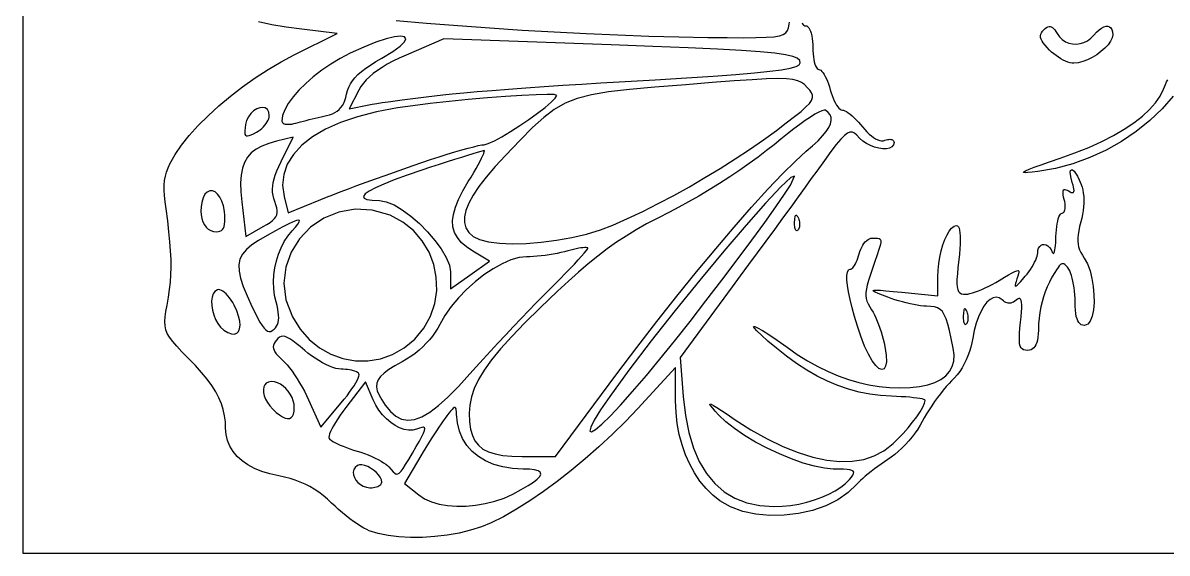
# Model space of a CAD drawing. Header units: metres. Extents: x 0 to 1200, y 0 to 600.
# Drawn here: x 0 to 183.2, y 0 to 84.9 of the extents above; entities that cross this region are included whole.
import ezdxf

# ---------------------------------------------------------------- set-up
doc = ezdxf.new("R2010")
doc.units = ezdxf.units.M

msp = doc.modelspace()

# ---------------------------------------------------------------- linework, layer by layer
at = {"layer": 'CUT'}
for points in [[(124.73, 84.97), (124.79, 84.79), (124.89, 84.65), (125.01, 84.56), (125.16, 84.49), (125.34, 84.47), (125.5, 84.44), (125.66, 84.33), (125.81, 84.15), (125.94, 83.91), (126.07, 83.61), (126.18, 83.27), (126.27, 82.88), (126.35, 82.45), (126.41, 81.98), (126.44, 81.49), (126.45, 80.97), (126.46, 80.46), (126.49, 79.97), (126.54, 79.5), (126.61, 79.07), (126.69, 78.68), (126.79, 78.34), (126.9, 78.04), (127.02, 77.8), (127.14, 77.62), (127.28, 77.51), (127.42, 77.47), (127.58, 77.44), (127.74, 77.34), (127.91, 77.17), (128.09, 76.95), (128.27, 76.67), (128.45, 76.35), (128.62, 75.99), (128.79, 75.59), (128.95, 75.16), (129.1, 74.7), (129.24, 74.22), (129.37, 73.75), (129.53, 73.29), (129.69, 72.86), (129.87, 72.46), (130.06, 72.1), (130.25, 71.77), (130.44, 71.5), (130.64, 71.28), (130.82, 71.11), (131.01, 71.01), (131.18, 70.97), (131.36, 70.94), (131.58, 70.86), (131.84, 70.72), (132.12, 70.54), (132.42, 70.31), (132.74, 70.04), (133.07, 69.74), (133.4, 69.41), (133.74, 69.05), (134.07, 68.67), (134.4, 68.27), (134.75, 67.85), (135.1, 67.47), (135.46, 67.13), (135.82, 66.84), (136.17, 66.58), (136.51, 66.38), (136.85, 66.22), (137.16, 66.11), (137.46, 66.06), (137.74, 66.07), (137.99, 66.13), (138.21, 66.2), (138.41, 66.25), (138.6, 66.28), (138.78, 66.29), (138.95, 66.27), (139.09, 66.24), (139.22, 66.19), (139.32, 66.12), (139.39, 66.03), (139.44, 65.92), (139.45, 65.79), (139.36, 65.39), (139.11, 65.09), (138.72, 64.89), (138.23, 64.79), (137.65, 64.78), (137.01, 64.86), (136.35, 65.03), (135.68, 65.28), (135.04, 65.61), (134.45, 66.01), (133.93, 66.49), (133.52, 66.94), (133.14, 67.26), (132.78, 67.43), (132.4, 67.45), (131.98, 67.28), (131.5, 66.9), (130.91, 66.3), (130.21, 65.44), (129.35, 64.32), (128.31, 62.9), (127.07, 61.18), (126.21, 59.99), (125.22, 58.62), (124.11, 57.09), (122.91, 55.43), (121.62, 53.67), (120.29, 51.84), (118.92, 49.97), (117.54, 48.09), (116.17, 46.22), (114.83, 44.4), (113.54, 42.66), (105.19, 31.34), (105.69, 25.08), (106.05, 22.05), (106.6, 19.3), (107.34, 16.84), (108.28, 14.66), (109.42, 12.76), (110.75, 11.15), (112.27, 9.84), (113.97, 8.81), (115.87, 8.07), (117.96, 7.63), (120.23, 7.48), (121.56, 7.52), (122.88, 7.65), (124.2, 7.87), (125.48, 8.16), (126.72, 8.52), (127.9, 8.94), (129, 9.42), (130.01, 9.96), (130.91, 10.54), (131.69, 11.16), (132.33, 11.82), (132.62, 12.19), (132.84, 12.51), (132.97, 12.77), (133, 12.98), (132.92, 13.14), (132.72, 13.26), (132.4, 13.35), (131.96, 13.41), (131.37, 13.45), (130.63, 13.47), (129.73, 13.47), (128.33, 13.59), (126.7, 13.91), (124.92, 14.42), (123.03, 15.09), (121.1, 15.89), (119.16, 16.81), (117.28, 17.8), (115.51, 18.86), (113.9, 19.95), (112.51, 21.04), (111.39, 22.12), (110.84, 22.73), (110.42, 23.22), (110.13, 23.57), (109.99, 23.8), (110.01, 23.89), (110.19, 23.84), (110.55, 23.65), (111.08, 23.33), (111.81, 22.86), (112.73, 22.24), (113.86, 21.48), (116.54, 19.77), (119.14, 18.3), (121.67, 17.08), (124.11, 16.1), (126.45, 15.37), (128.68, 14.9), (130.79, 14.68), (132.77, 14.71), (134.61, 15), (136.29, 15.56), (137.81, 16.37), (138.53, 16.9), (139.3, 17.57), (140.11, 18.34), (140.91, 19.18), (141.69, 20.07), (142.42, 20.96), (143.08, 21.84), (143.64, 22.65), (144.07, 23.39), (144.34, 24.01), (144.44, 24.47), (144.38, 24.55), (144.21, 24.62), (143.94, 24.7), (143.57, 24.77), (143.11, 24.84), (142.58, 24.9), (141.98, 24.96), (141.32, 25.02), (140.61, 25.06), (139.85, 25.1), (139.06, 25.13), (137.31, 25.24), (135.58, 25.46), (133.87, 25.81), (132.16, 26.27), (130.48, 26.85), (128.8, 27.55), (127.14, 28.36), (125.49, 29.3), (123.85, 30.36), (122.22, 31.53), (120.61, 32.82), (119.26, 33.97), (118.23, 34.9), (117.51, 35.59), (117.09, 36.06), (116.97, 36.31), (117.15, 36.32), (117.61, 36.11), (118.37, 35.67), (119.41, 35), (120.72, 34.1), (122.32, 32.98), (123.97, 31.84), (125.61, 30.82), (127.26, 29.9), (128.9, 29.1), (130.53, 28.4), (132.17, 27.81), (133.8, 27.33), (135.44, 26.95), (137.08, 26.69), (138.71, 26.53), (140.36, 26.47), (142.03, 26.53), (143.52, 26.69), (144.84, 26.96), (145.99, 27.34), (146.96, 27.81), (147.74, 28.4), (148.35, 29.08), (148.77, 29.87), (149.01, 30.75), (149.07, 31.74), (148.94, 32.82), (148.62, 34.36), (148.33, 35.64), (148.06, 36.69), (147.79, 37.53), (147.5, 38.19), (147.19, 38.68), (146.83, 39.04), (146.4, 39.28), (145.91, 39.43), (145.32, 39.51), (144.64, 39.55), (144.2, 39.58), (143.71, 39.63), (143.18, 39.71), (142.61, 39.81), (142.02, 39.94), (141.41, 40.08), (140.79, 40.24), (140.18, 40.41), (139.57, 40.6), (139, 40.79), (138.45, 40.99), (137.6, 41.33), (136.93, 41.6), (136.45, 41.81), (136.17, 41.97), (136.11, 42.07), (136.26, 42.13), (136.65, 42.14), (137.28, 42.1), (138.16, 42.03), (139.29, 41.92), (140.7, 41.78), (146.45, 41.2), (146.45, 44.27), (146.49, 45.32), (146.6, 46.37), (146.77, 47.41), (147, 48.42), (147.27, 49.36), (147.59, 50.22), (147.93, 50.97), (148.29, 51.59), (148.67, 52.07), (149.06, 52.37), (149.44, 52.47), (149.6, 52.43), (149.75, 52.28), (149.86, 52.04), (149.95, 51.71), (150.01, 51.29), (150.05, 50.78), (150.06, 50.19), (150.04, 49.51), (150, 48.74), (149.92, 47.9), (149.82, 46.97), (149.69, 45.76), (149.59, 44.73), (149.53, 43.88), (149.52, 43.18), (149.55, 42.64), (149.64, 42.21), (149.78, 41.91), (149.98, 41.69), (150.23, 41.56), (150.56, 41.49), (150.95, 41.47), (151.25, 41.5), (151.61, 41.57), (152.02, 41.68), (152.48, 41.83), (152.98, 42.01), (153.51, 42.23), (154.05, 42.48), (154.61, 42.75), (155.17, 43.04), (155.72, 43.35), (156.27, 43.67), (157.11, 44.18), (157.8, 44.6), (158.35, 44.91), (158.78, 45.13), (159.09, 45.24), (159.3, 45.26), (159.41, 45.18), (159.44, 45.01), (159.39, 44.74), (159.29, 44.37), (159.13, 43.92), (159, 43.52), (158.91, 43.21), (158.86, 42.98), (158.86, 42.84), (158.91, 42.79), (159.02, 42.82), (159.18, 42.94), (159.4, 43.16), (159.69, 43.46), (160.03, 43.85), (160.45, 44.34), (160.75, 44.7), (161.03, 45.07), (161.29, 45.46), (161.54, 45.84), (161.76, 46.22), (161.96, 46.59), (162.13, 46.95), (162.27, 47.28), (162.37, 47.58), (162.43, 47.85), (162.45, 48.09), (162.49, 48.52), (162.6, 48.87), (162.77, 49.13), (162.98, 49.32), (163.23, 49.42), (163.5, 49.43), (163.79, 49.37), (164.07, 49.21), (164.34, 48.97), (164.58, 48.64), (164.79, 48.22), (164.87, 48.08), (164.94, 48.02), (165.01, 48.05), (165.08, 48.15), (165.14, 48.33), (165.2, 48.58), (165.25, 48.89), (165.29, 49.26), (165.33, 49.7), (165.36, 50.19), (165.37, 50.72), (165.4, 51.28), (165.44, 51.8), (165.49, 52.3), (165.56, 52.76), (165.65, 53.18), (165.75, 53.55), (165.85, 53.87), (165.97, 54.12), (166.09, 54.31), (166.22, 54.43), (166.36, 54.47), (166.49, 54.5), (166.6, 54.57), (166.69, 54.68), (166.76, 54.82), (166.81, 55.01), (166.85, 55.22), (166.86, 55.46), (166.85, 55.72), (166.83, 56.01), (166.77, 56.31), (166.7, 56.63), (166.6, 57.03), (166.54, 57.37), (166.5, 57.65), (166.5, 57.88), (166.53, 58.05), (166.59, 58.17), (166.68, 58.24), (166.81, 58.26), (166.97, 58.22), (167.17, 58.14), (167.4, 58.01), (167.64, 57.87), (167.83, 57.79), (167.99, 57.75), (168.12, 57.76), (168.2, 57.82), (168.25, 57.94), (168.27, 58.11), (168.25, 58.33), (168.2, 58.61), (168.11, 58.95), (167.99, 59.35), (167.79, 60.07), (167.68, 60.64), (167.67, 61.05), (167.72, 61.31), (167.85, 61.42), (168.03, 61.38), (168.26, 61.2), (168.52, 60.88), (168.81, 60.41), (169.11, 59.8), (169.42, 59.06), (169.56, 58.63), (169.67, 58.17), (169.75, 57.68), (169.81, 57.15), (169.83, 56.61), (169.82, 56.04), (169.78, 55.46), (169.72, 54.87), (169.62, 54.27), (169.5, 53.66), (169.35, 53.05), (169.16, 52.32), (169.01, 51.65), (168.91, 51.05), (168.86, 50.49), (168.86, 49.98), (168.9, 49.5), (169, 49.04), (169.15, 48.6), (169.35, 48.15), (169.6, 47.71), (169.9, 47.24), (170.42, 46.33), (170.83, 45.22), (171.14, 44), (171.35, 42.7), (171.46, 41.39), (171.47, 40.13), (171.37, 38.96), (171.17, 37.96), (170.87, 37.17), (170.46, 36.66), (169.95, 36.47), (169.68, 36.5), (169.43, 36.59), (169.22, 36.73), (169.03, 36.93), (168.87, 37.2), (168.74, 37.53), (168.63, 37.92), (168.55, 38.39), (168.49, 38.93), (168.45, 39.54), (168.44, 40.22), (168.42, 40.79), (168.39, 41.37), (168.34, 41.94), (168.27, 42.51), (168.18, 43.05), (168.08, 43.57), (167.97, 44.05), (167.84, 44.49), (167.71, 44.88), (167.57, 45.21), (167.42, 45.47), (167.2, 45.79), (167, 46.04), (166.81, 46.22), (166.63, 46.33), (166.46, 46.36), (166.29, 46.32), (166.11, 46.21), (165.91, 46.02), (165.7, 45.75), (165.46, 45.4), (165.18, 44.97), (164.73, 44.2), (164.32, 43.43), (163.96, 42.65), (163.65, 41.87), (163.37, 41.08), (163.14, 40.27), (162.95, 39.43), (162.8, 38.56), (162.68, 37.66), (162.6, 36.72), (162.55, 35.72), (162.52, 35.13), (162.47, 34.6), (162.39, 34.14), (162.29, 33.73), (162.17, 33.39), (162.01, 33.1), (161.83, 32.87), (161.63, 32.7), (161.39, 32.57), (161.12, 32.5), (160.82, 32.47), (160.48, 32.5), (160.2, 32.57), (159.97, 32.7), (159.79, 32.89), (159.65, 33.17), (159.56, 33.53), (159.52, 33.99), (159.51, 34.56), (159.54, 35.24), (159.6, 36.05), (159.7, 37), (159.79, 37.87), (159.86, 38.63), (159.89, 39.26), (159.9, 39.77), (159.87, 40.18), (159.81, 40.48), (159.72, 40.67), (159.6, 40.77), (159.44, 40.77), (159.24, 40.69), (159.01, 40.52), (158.79, 40.36), (158.58, 40.22), (158.36, 40.13), (158.15, 40.06), (157.95, 40.03), (157.74, 40.04), (157.54, 40.07), (157.34, 40.15), (157.15, 40.25), (156.96, 40.39), (156.76, 40.56), (156.3, 40.9), (155.82, 41.01), (155.32, 40.92), (154.82, 40.64), (154.33, 40.18), (153.85, 39.56), (153.4, 38.78), (152.98, 37.87), (152.61, 36.82), (152.3, 35.67), (152.06, 34.41), (151.92, 33.7), (151.75, 32.99), (151.53, 32.29), (151.28, 31.62), (151, 30.95), (150.68, 30.32), (150.34, 29.7), (149.96, 29.12), (149.55, 28.57), (149.12, 28.06), (148.67, 27.59), (148.25, 27.16), (147.8, 26.67), (147.34, 26.13), (146.87, 25.54), (146.4, 24.92), (145.94, 24.28), (145.49, 23.62), (145.06, 22.97), (144.66, 22.32), (144.3, 21.69), (143.97, 21.09), (143.64, 20.49), (143.25, 19.88), (142.81, 19.25), (142.33, 18.62), (141.81, 18), (141.26, 17.4), (140.7, 16.82), (140.13, 16.28), (139.56, 15.79), (139, 15.35), (138.46, 14.98), (137.92, 14.63), (137.38, 14.26), (136.84, 13.88), (136.31, 13.49), (135.8, 13.1), (135.31, 12.71), (134.85, 12.33), (134.43, 11.97), (134.07, 11.63), (133.76, 11.32), (133.51, 11.04), (132.13, 9.69), (130.45, 8.53), (128.52, 7.58), (126.42, 6.85), (124.18, 6.35), (121.89, 6.07), (119.59, 6.03), (117.35, 6.23), (115.23, 6.69), (113.28, 7.41), (111.57, 8.39), (110.42, 9.31), (109.36, 10.37), (108.39, 11.55), (107.52, 12.85), (106.74, 14.26), (106.07, 15.76), (105.52, 17.35), (105.07, 19.02), (104.75, 20.75), (104.55, 22.54), (104.47, 24.37), (104.45, 29.76), (98.42, 23.18), (96.44, 21.09), (94.36, 19.03), (92.22, 17.03), (90.02, 15.09), (87.79, 13.24), (85.55, 11.5), (83.33, 9.87), (81.13, 8.37), (78.99, 7.02), (76.93, 5.84), (74.95, 4.84), (73.39, 4.2), (71.67, 3.66), (69.83, 3.22), (67.91, 2.88), (65.95, 2.64), (63.98, 2.52), (62.05, 2.5), (60.19, 2.6), (58.45, 2.81), (56.85, 3.14), (55.45, 3.59), (55.45, 3.59), (55.05, 3.77), (54.58, 4.02), (54.07, 4.33), (53.52, 4.68), (52.95, 5.09), (52.35, 5.52), (51.74, 5.99), (51.14, 6.48), (50.54, 6.99), (49.97, 7.5), (49.42, 8.02), (48.74, 8.65), (48.05, 9.23), (47.36, 9.76), (46.65, 10.24), (45.93, 10.67), (45.19, 11.05), (44.41, 11.39), (43.61, 11.69), (42.77, 11.95), (41.88, 12.18), (40.95, 12.38), (39.54, 12.69), (38.24, 13.1), (37.07, 13.58), (36.01, 14.15), (35.09, 14.79), (34.3, 15.5), (33.64, 16.28), (33.13, 17.12), (32.76, 18.03), (32.53, 19), (32.45, 20.02), (32.41, 21.04), (32.29, 22.02), (32.08, 22.99), (31.77, 23.94), (31.37, 24.89), (30.86, 25.85), (30.23, 26.84), (29.48, 27.86), (28.61, 28.92), (27.61, 30.04), (26.47, 31.23), (25.47, 32.26), (24.65, 33.14), (23.99, 33.89), (23.48, 34.57), (23.12, 35.19), (22.88, 35.79), (22.75, 36.41), (22.72, 37.08), (22.77, 37.84), (22.9, 38.71), (23.08, 39.73), (23.31, 41), (23.48, 42.21), (23.61, 43.39), (23.69, 44.58), (23.73, 45.79), (23.71, 47.06), (23.65, 48.41), (23.54, 49.86), (23.38, 51.46), (23.18, 53.21), (22.92, 55.16), (22.78, 56.28), (22.68, 57.27), (22.63, 58.16), (22.64, 58.96), (22.69, 59.69), (22.81, 60.38), (22.99, 61.04), (23.23, 61.7), (23.54, 62.38), (23.93, 63.09), (24.39, 63.87), (25.4, 65.36), (26.63, 66.9), (28.06, 68.48), (29.65, 70.06), (31.38, 71.64), (33.23, 73.19), (35.18, 74.7), (37.2, 76.13), (39.26, 77.48), (41.36, 78.72), (43.45, 79.83), (50.3, 83.26), (44.63, 83.92), (42.14, 84.25), (39.84, 84.65), (37.72, 85.11)], [(59.73, 85.34), (64.62, 84.9), (69.64, 84.5), (74.74, 84.12), (79.9, 83.78), (85.06, 83.48), (90.19, 83.22), (95.26, 83), (100.21, 82.83), (105.02, 82.7), (109.63, 82.62), (112.73, 82.59), (115.28, 82.57), (117.34, 82.58), (118.96, 82.63), (120.19, 82.73), (121.1, 82.87), (121.73, 83.08), (122.15, 83.36), (122.41, 83.72), (122.55, 84.17), (122.65, 84.72), (122.65, 84.72), (122.7, 85.08)], [(184.11, 73.22), (182.37, 71.19), (180.39, 69.29), (178.22, 67.54), (175.88, 65.96), (173.39, 64.56), (170.78, 63.36), (168.07, 62.37), (165.28, 61.62), (162.45, 61.12), (161.55, 61.01), (160.87, 60.95), (160.42, 60.94), (160.2, 60.98), (160.24, 61.09), (160.52, 61.26), (161.07, 61.5), (161.89, 61.82), (162.99, 62.21), (164.36, 62.69), (166.03, 63.25), (168.41, 64.1), (170.63, 65), (172.69, 65.93), (174.59, 66.9), (176.31, 67.91), (177.85, 68.93), (179.2, 69.98), (180.36, 71.05), (181.31, 72.13), (182.05, 73.21), (182.58, 74.3), (182.74, 74.7), (182.91, 75.09), (183.09, 75.47), (183.28, 75.83)]]:
    msp.add_lwpolyline(points, dxfattribs=at)
for points in [[(164.35, 80.57), (163.95, 80.99), (163.62, 81.37), (163.35, 81.72), (163.14, 82.03), (163, 82.33), (162.92, 82.61), (162.91, 82.86), (162.95, 83.11), (163.05, 83.35), (163.2, 83.59), (163.42, 83.82), (163.65, 84.04), (163.86, 84.2), (164.07, 84.31), (164.26, 84.36), (164.45, 84.36), (164.63, 84.31), (164.81, 84.21), (164.99, 84.05), (165.18, 83.83), (165.37, 83.56), (165.56, 83.22), (165.94, 82.69), (166.38, 82.26), (166.89, 81.92), (167.45, 81.69), (168.03, 81.56), (168.64, 81.54), (169.25, 81.61), (169.85, 81.8), (170.42, 82.08), (170.96, 82.48), (171.45, 82.97), (171.88, 83.45), (172.29, 83.83), (172.68, 84.11), (173.05, 84.3), (173.39, 84.4), (173.69, 84.41), (173.95, 84.32), (174.16, 84.14), (174.32, 83.86), (174.42, 83.49), (174.45, 83.03), (174.36, 82.53), (174.11, 81.99), (173.71, 81.43), (173.19, 80.88), (172.58, 80.34), (171.9, 79.84), (171.17, 79.4), (170.41, 79.02), (169.66, 78.73), (168.92, 78.54), (168.23, 78.47), (167.95, 78.5), (167.63, 78.56), (167.29, 78.67), (166.92, 78.81), (166.55, 78.99), (166.17, 79.2), (165.78, 79.43), (165.4, 79.69), (165.03, 79.97), (164.68, 80.27), (164.35, 80.57)], [(48.6, 70.1), (49.09, 70.23), (49.54, 70.39), (49.94, 70.58), (50.3, 70.8), (50.62, 71.06), (50.9, 71.36), (51.15, 71.7), (51.36, 72.09), (51.54, 72.52), (51.69, 73.01), (51.82, 73.54), (51.96, 74.1), (52.16, 74.64), (52.42, 75.16), (52.75, 75.66), (53.16, 76.16), (53.64, 76.66), (54.21, 77.15), (54.88, 77.66), (55.64, 78.19), (56.5, 78.73), (57.48, 79.3), (59.2, 80.36), (60.39, 81.23), (61.09, 81.92), (61.31, 82.41), (61.09, 82.71), (60.47, 82.8), (59.47, 82.69), (58.14, 82.37), (56.49, 81.83), (54.57, 81.07), (52.39, 80.08), (50.81, 79.25), (49.28, 78.34), (47.84, 77.35), (46.49, 76.32), (45.27, 75.25), (44.18, 74.17), (43.25, 73.09), (42.49, 72.04), (41.93, 71.03), (41.57, 70.08), (41.45, 69.21), (41.48, 69.07), (41.55, 68.96), (41.66, 68.86), (41.82, 68.79), (42.01, 68.73), (42.23, 68.7), (42.48, 68.69), (42.76, 68.7), (43.05, 68.74), (43.37, 68.8), (43.7, 68.88), (44.06, 68.98), (44.46, 69.09), (44.9, 69.21), (45.35, 69.32), (45.83, 69.44), (46.31, 69.56), (46.8, 69.68), (47.28, 69.8), (47.74, 69.91), (48.18, 70.01), (48.6, 70.1)], [(67.23, 73.42), (68.72, 73.57), (70.57, 73.74), (72.72, 73.93), (75.12, 74.12), (77.74, 74.33), (80.53, 74.53), (83.44, 74.73), (86.44, 74.94), (89.47, 75.13), (92.49, 75.31), (95.45, 75.48), (101.22, 75.81), (106.22, 76.12), (110.52, 76.4), (114.14, 76.67), (117.14, 76.93), (119.56, 77.19), (121.44, 77.44), (122.82, 77.7), (123.76, 77.96), (124.29, 78.24), (124.45, 78.54), (124.35, 78.93), (123.97, 79.27), (123.24, 79.57), (122.06, 79.84), (120.35, 80.08), (118.03, 80.3), (115.01, 80.5), (111.19, 80.71), (106.51, 80.93), (100.86, 81.15), (94.16, 81.4), (67.36, 82.38), (61.35, 79.77), (60.25, 79.28), (59.24, 78.79), (58.32, 78.3), (57.49, 77.81), (56.74, 77.32), (56.07, 76.83), (55.48, 76.32), (54.96, 75.81), (54.51, 75.28), (54.12, 74.74), (53.8, 74.18), (52.25, 71.18), (55.37, 71.81), (55.93, 71.91), (56.65, 72.03), (57.5, 72.16), (58.48, 72.31), (59.57, 72.46), (60.74, 72.62), (61.98, 72.78), (63.26, 72.94), (64.58, 73.11), (65.91, 73.26), (67.23, 73.42)], [(94.45, 52.53), (96.8, 53.58), (99.22, 54.73), (101.7, 55.98), (104.2, 57.31), (106.7, 58.7), (109.19, 60.15), (111.64, 61.63), (114.03, 63.15), (116.34, 64.67), (118.54, 66.2), (120.62, 67.72), (122.21, 68.93), (123.52, 69.94), (124.56, 70.77), (125.35, 71.47), (125.91, 72.04), (126.26, 72.53), (126.42, 72.96), (126.41, 73.35), (126.25, 73.74), (125.95, 74.15), (125.55, 74.6), (125.1, 75.05), (124.63, 75.4), (124.04, 75.68), (123.26, 75.87), (122.22, 75.98), (120.84, 76.01), (119.04, 75.96), (116.75, 75.84), (113.88, 75.64), (110.36, 75.37), (106.12, 75.03), (101.16, 74.62), (97.08, 74.26), (93.75, 73.87), (91.01, 73.42), (88.75, 72.83), (86.81, 72.07), (85.07, 71.08), (83.37, 69.8), (81.6, 68.18), (79.61, 66.17), (77.25, 63.71), (75.59, 61.91), (74.18, 60.25), (73, 58.73), (72.07, 57.33), (71.37, 56.06), (70.91, 54.91), (70.68, 53.87), (70.68, 52.94), (70.91, 52.11), (71.37, 51.38), (72.06, 50.73), (73.07, 50.22), (74.51, 49.85), (76.28, 49.64), (78.33, 49.56), (80.58, 49.62), (82.97, 49.81), (85.42, 50.13), (87.86, 50.56), (90.23, 51.11), (92.45, 51.77), (94.45, 52.53)], [(62.45, 62.09), (63.87, 62.58), (65.27, 63.04), (66.62, 63.48), (67.92, 63.89), (69.14, 64.26), (70.27, 64.59), (71.28, 64.88), (72.16, 65.11), (72.9, 65.28), (73.46, 65.39), (73.84, 65.43), (74.49, 65.6), (75.47, 66.04), (76.69, 66.71), (78.08, 67.54), (79.54, 68.48), (81.01, 69.48), (82.39, 70.47), (83.61, 71.41), (84.58, 72.23), (85.22, 72.89), (85.45, 73.32), (85.05, 73.45), (83.91, 73.48), (82.15, 73.43), (79.89, 73.32), (77.26, 73.14), (74.35, 72.91), (71.3, 72.64), (68.22, 72.34), (65.22, 72.01), (62.43, 71.67), (59.95, 71.32), (56.61, 70.7), (53.57, 69.91), (50.84, 68.97), (48.43, 67.89), (46.36, 66.67), (44.65, 65.33), (43.3, 63.88), (42.33, 62.32), (41.75, 60.67), (41.57, 58.95), (41.82, 57.15), (42.48, 54.51), (47.72, 56.65), (48.59, 57), (49.63, 57.41), (50.81, 57.86), (52.1, 58.35), (53.48, 58.87), (54.94, 59.4), (56.44, 59.95), (57.97, 60.5), (59.49, 61.05), (61, 61.58), (62.45, 62.09)], [(39.45, 70.08), (39.37, 70.66), (39.15, 71.07), (38.81, 71.31), (38.4, 71.39), (37.92, 71.34), (37.43, 71.15), (36.94, 70.84), (36.48, 70.43), (36.09, 69.91), (35.8, 69.31), (35.62, 68.64), (35.56, 68.12), (35.52, 67.7), (35.51, 67.36), (35.55, 67.11), (35.63, 66.94), (35.77, 66.85), (35.95, 66.83), (36.2, 66.89), (36.52, 67.01), (36.91, 67.19), (37.37, 67.43), (37.68, 67.61), (37.97, 67.82), (38.25, 68.04), (38.5, 68.29), (38.74, 68.54), (38.94, 68.8), (39.12, 69.07), (39.26, 69.33), (39.36, 69.59), (39.43, 69.84), (39.45, 70.08)], [(95.1, 28.72), (98.26, 32.93), (101.47, 37.09), (104.67, 41.14), (107.83, 45.05), (110.91, 48.77), (113.87, 52.24), (116.66, 55.43), (119.25, 58.28), (121.6, 60.76), (123.66, 62.8), (125.4, 64.37), (126.42, 65.25), (127.28, 66.07), (128, 66.83), (128.57, 67.53), (128.99, 68.18), (129.27, 68.77), (129.4, 69.3), (129.39, 69.79), (129.23, 70.22), (128.93, 70.61), (128.49, 70.95), (128.27, 70.97), (127.9, 70.86), (127.4, 70.63), (126.79, 70.29), (126.06, 69.84), (125.25, 69.29), (124.35, 68.66), (123.39, 67.95), (122.38, 67.17), (121.32, 66.33), (120.24, 65.43), (119.05, 64.47), (117.72, 63.45), (116.28, 62.4), (114.75, 61.34), (113.15, 60.27), (111.5, 59.21), (109.85, 58.18), (108.19, 57.19), (106.57, 56.26), (105, 55.41), (103.52, 54.64), (101.62, 53.68), (99.85, 52.73), (98.18, 51.78), (96.58, 50.8), (95.04, 49.79), (93.53, 48.72), (92.03, 47.58), (90.51, 46.36), (88.95, 45.02), (87.32, 43.57), (85.6, 41.97), (82.79, 39.29), (80.35, 36.87), (78.25, 34.69), (76.48, 32.72), (75.02, 30.94), (73.84, 29.31), (72.92, 27.8), (72.25, 26.38), (71.79, 25.03), (71.53, 23.71), (71.45, 22.4), (71.5, 21.05), (71.67, 19.87), (71.95, 18.85), (72.37, 17.99), (72.93, 17.27), (73.65, 16.68), (74.53, 16.22), (75.58, 15.88), (76.83, 15.65), (78.27, 15.52), (79.92, 15.47), (85.25, 15.47), (95.1, 28.72)], [(40.32, 56.33), (40.15, 56.82), (40.04, 57.31), (39.97, 57.81), (39.95, 58.31), (39.99, 58.83), (40.07, 59.38), (40.21, 59.95), (40.41, 60.57), (40.66, 61.23), (40.97, 61.94), (41.34, 62.71), (43.29, 66.65), (40.62, 66), (39.35, 65.64), (38.25, 65.21), (37.32, 64.71), (36.55, 64.11), (35.94, 63.41), (35.47, 62.59), (35.13, 61.64), (34.93, 60.55), (34.86, 59.3), (34.9, 57.88), (35.05, 56.28), (35.7, 50.71), (38.47, 52.3), (39.07, 52.65), (39.57, 52.98), (39.97, 53.29), (40.28, 53.59), (40.5, 53.89), (40.65, 54.2), (40.71, 54.54), (40.71, 54.91), (40.64, 55.33), (40.51, 55.8), (40.32, 56.33)], [(72.02, 48.37), (71.01, 49.06), (70.18, 49.78), (69.55, 50.55), (69.1, 51.37), (68.85, 52.26), (68.79, 53.22), (68.91, 54.27), (69.23, 55.42), (69.73, 56.67), (70.42, 58.03), (71.29, 59.52), (71.74, 60.25), (72.16, 60.95), (72.54, 61.6), (72.88, 62.21), (73.18, 62.77), (73.43, 63.26), (73.63, 63.67), (73.78, 64.01), (73.86, 64.26), (73.88, 64.42), (73.84, 64.47), (73.66, 64.44), (73.29, 64.34), (72.74, 64.18), (72.03, 63.97), (71.17, 63.71), (70.19, 63.4), (69.09, 63.05), (67.9, 62.66), (66.62, 62.25), (65.27, 61.81), (63.88, 61.35), (61.5, 60.53), (59.46, 59.79), (57.77, 59.11), (56.43, 58.51), (55.44, 57.98), (54.81, 57.53), (54.54, 57.15), (54.63, 56.86), (55.08, 56.65), (55.9, 56.52), (57.08, 56.47), (58.17, 56.29), (59.41, 55.78), (60.74, 54.98), (62.12, 53.97), (63.48, 52.78), (64.78, 51.47), (65.96, 50.1), (66.97, 48.72), (67.76, 47.38), (68.27, 46.13), (68.45, 45.04), (68.45, 42.34), (71.56, 44.55), (74.68, 46.77), (72.02, 48.37)], [(99.82, 28.47), (101.95, 31.06), (104.3, 33.98), (106.79, 37.13), (109.35, 40.42), (111.9, 43.74), (114.36, 47), (116.68, 50.11), (118.76, 52.96), (120.54, 55.45), (121.94, 57.49), (122.88, 58.97), (123.53, 60.36), (122.95, 60.19), (121.34, 58.68), (118.89, 56.06), (115.78, 52.55), (112.2, 48.36), (108.35, 43.73), (104.41, 38.86), (100.57, 33.99), (97.02, 29.33), (93.95, 25.11), (92.47, 22.94), (91.45, 21.29), (90.89, 20.17), (90.75, 19.56), (91.01, 19.45), (91.65, 19.82), (92.65, 20.65), (93.99, 21.95), (95.65, 23.7), (97.6, 25.87), (99.82, 28.47)], [(32.27, 54.72), (32.12, 55.63), (31.87, 56.4), (31.55, 57.03), (31.18, 57.51), (30.76, 57.85), (30.33, 58.02), (29.91, 58.02), (29.5, 57.84), (29.14, 57.48), (28.85, 56.92), (28.63, 56.17), (28.53, 55.46), (28.5, 54.8), (28.55, 54.17), (28.65, 53.59), (28.82, 53.07), (29.05, 52.61), (29.34, 52.22), (29.68, 51.9), (30.07, 51.67), (30.51, 51.52), (30.98, 51.47), (31.29, 51.5), (31.55, 51.56), (31.77, 51.67), (31.96, 51.84), (32.1, 52.05), (32.21, 52.33), (32.29, 52.67), (32.33, 53.08), (32.34, 53.55), (32.32, 54.1), (32.27, 54.72)], [(62.72, 34.28), (64.18, 36.04), (65.25, 37.96), (65.93, 40), (66.24, 42.09), (66.18, 44.19), (65.77, 46.26), (65.02, 48.22), (63.93, 50.04), (62.52, 51.67), (60.8, 53.04), (58.77, 54.12), (55.93, 54.94), (53.17, 55.1), (50.56, 54.64), (48.16, 53.65), (46.04, 52.2), (44.27, 50.37), (42.93, 48.21), (42.08, 45.8), (41.78, 43.23), (42.11, 40.55), (43.15, 37.83), (44.37, 35.88), (45.83, 34.23), (47.49, 32.89), (49.3, 31.87), (51.23, 31.18), (53.22, 30.82), (55.24, 30.8), (57.24, 31.12), (59.18, 31.81), (61.02, 32.86), (62.72, 34.28)], [(40.52, 40.25), (40.28, 41.29), (40.15, 42.37), (40.11, 43.48), (40.18, 44.6), (40.34, 45.72), (40.59, 46.82), (40.92, 47.9), (41.34, 48.93), (41.85, 49.9), (42.42, 50.8), (43.08, 51.61), (43.62, 52.23), (44, 52.71), (44.21, 53.05), (44.26, 53.27), (44.12, 53.35), (43.8, 53.29), (43.28, 53.09), (42.55, 52.75), (41.62, 52.28), (40.46, 51.65), (39.08, 50.89), (37.74, 50.1), (36.64, 49.36), (35.78, 48.63), (35.16, 47.88), (34.75, 47.07), (34.57, 46.19), (34.6, 45.19), (34.83, 44.04), (35.27, 42.72), (35.89, 41.19), (36.7, 39.42), (37.16, 38.47), (37.57, 37.67), (37.95, 37), (38.29, 36.47), (38.6, 36.05), (38.89, 35.76), (39.16, 35.57), (39.42, 35.5), (39.68, 35.52), (39.93, 35.64), (40.2, 35.85), (40.42, 36.09), (40.6, 36.36), (40.75, 36.65), (40.85, 36.97), (40.92, 37.32), (40.95, 37.7), (40.94, 38.13), (40.89, 38.59), (40.8, 39.1), (40.68, 39.65), (40.52, 40.25)], [(123.53, 53.06), (123.55, 53.35), (123.58, 53.6), (123.61, 53.8), (123.65, 53.96), (123.7, 54.06), (123.76, 54.12), (123.83, 54.13), (123.9, 54.09), (123.97, 54), (124.05, 53.85), (124.14, 53.66), (124.21, 53.46), (124.26, 53.26), (124.3, 53.05), (124.32, 52.85), (124.33, 52.65), (124.32, 52.46), (124.3, 52.29), (124.26, 52.12), (124.21, 51.98), (124.14, 51.85), (124.06, 51.75), (123.97, 51.68), (123.89, 51.65), (123.81, 51.67), (123.74, 51.73), (123.68, 51.82), (123.63, 51.95), (123.59, 52.11), (123.55, 52.31), (123.53, 52.53), (123.53, 52.78), (123.53, 53.06)], [(134.14, 34.74), (133.6, 36.35), (133.13, 37.88), (132.74, 39.31), (132.41, 40.63), (132.17, 41.83), (132, 42.88), (131.92, 43.77), (131.92, 44.49), (132, 45.03), (132.18, 45.36), (132.44, 45.47), (132.57, 45.5), (132.7, 45.58), (132.84, 45.71), (132.98, 45.88), (133.12, 46.09), (133.26, 46.34), (133.39, 46.62), (133.53, 46.92), (133.65, 47.25), (133.76, 47.61), (133.86, 47.97), (133.97, 48.34), (134.11, 48.69), (134.27, 49.03), (134.44, 49.33), (134.64, 49.61), (134.85, 49.86), (135.07, 50.07), (135.29, 50.24), (135.52, 50.37), (135.75, 50.45), (135.97, 50.47), (136.42, 50.48), (136.78, 50.46), (137.05, 50.4), (137.23, 50.28), (137.32, 50.07), (137.32, 49.74), (137.22, 49.26), (137.04, 48.62), (136.76, 47.79), (136.4, 46.74), (135.94, 45.44), (135.61, 44.49), (135.35, 43.67), (135.15, 42.95), (135.02, 42.33), (134.95, 41.77), (134.94, 41.28), (135, 40.81), (135.12, 40.37), (135.31, 39.92), (135.56, 39.46), (135.87, 38.96), (136.09, 38.6), (136.31, 38.18), (136.54, 37.7), (136.76, 37.18), (136.98, 36.63), (137.19, 36.05), (137.39, 35.46), (137.57, 34.86), (137.73, 34.26), (137.87, 33.68), (137.99, 33.12), (138.19, 31.72), (138.22, 30.66), (138.1, 29.93), (137.85, 29.51), (137.49, 29.4), (137.04, 29.58), (136.52, 30.07), (135.94, 30.83), (135.34, 31.87), (134.73, 33.17), (134.14, 34.74)], [(71.56, 28.72), (72.57, 29.86), (73.66, 31.07), (74.83, 32.34), (76.04, 33.66), (77.29, 34.99), (78.53, 36.31), (79.77, 37.61), (80.98, 38.87), (82.13, 40.05), (83.21, 41.15), (84.2, 42.14), (85.12, 43.05), (86, 43.94), (86.83, 44.78), (87.6, 45.58), (88.3, 46.31), (88.91, 46.97), (89.44, 47.55), (89.87, 48.03), (90.19, 48.41), (90.38, 48.68), (90.45, 48.82), (90.42, 48.89), (90.31, 48.93), (90.15, 48.95), (89.93, 48.95), (89.65, 48.93), (89.33, 48.89), (88.97, 48.83), (88.57, 48.75), (88.14, 48.65), (87.69, 48.54), (87.21, 48.4), (86.7, 48.27), (86.13, 48.14), (85.53, 48.01), (84.91, 47.9), (84.26, 47.8), (83.61, 47.7), (82.97, 47.62), (82.33, 47.56), (81.73, 47.51), (81.15, 47.48), (80.63, 47.47), (79.42, 47.34), (78.1, 46.96), (76.71, 46.35), (75.26, 45.55), (73.81, 44.57), (72.38, 43.45), (71, 42.22), (69.71, 40.89), (68.55, 39.5), (67.55, 38.08), (66.74, 36.64), (66.41, 36.01), (66.02, 35.39), (65.59, 34.78), (65.11, 34.19), (64.58, 33.61), (64.02, 33.05), (63.42, 32.51), (62.78, 32), (62.12, 31.52), (61.42, 31.07), (60.7, 30.65), (59.54, 29.99), (58.58, 29.39), (57.82, 28.83), (57.25, 28.29), (56.86, 27.75), (56.65, 27.21), (56.61, 26.63), (56.73, 26.01), (57.01, 25.32), (57.44, 24.56), (58.01, 23.7), (58.84, 22.67), (59.71, 21.92), (60.63, 21.46), (61.62, 21.29), (62.69, 21.42), (63.85, 21.85), (65.12, 22.59), (66.51, 23.64), (68.04, 25.01), (69.71, 26.7), (71.56, 28.72)], [(33.82, 39.73), (33.59, 40.15), (33.34, 40.54), (33.09, 40.9), (32.82, 41.22), (32.55, 41.51), (32.29, 41.75), (32.03, 41.94), (31.78, 42.09), (31.55, 42.18), (31.34, 42.21), (31.14, 42.18), (30.75, 41.93), (30.46, 41.52), (30.28, 40.99), (30.2, 40.35), (30.23, 39.66), (30.34, 38.92), (30.55, 38.18), (30.84, 37.45), (31.21, 36.79), (31.65, 36.2), (32.16, 35.72), (32.81, 35.32), (33.37, 35.11), (33.84, 35.08), (34.23, 35.21), (34.51, 35.51), (34.69, 35.94), (34.76, 36.5), (34.71, 37.17), (34.54, 37.94), (34.25, 38.8), (33.82, 39.73)], [(151.14, 38.66), (151.05, 38.85), (150.97, 39), (150.9, 39.09), (150.83, 39.13), (150.76, 39.12), (150.7, 39.06), (150.65, 38.96), (150.61, 38.8), (150.58, 38.6), (150.55, 38.35), (150.53, 38.06), (150.53, 37.78), (150.53, 37.53), (150.55, 37.31), (150.59, 37.11), (150.63, 36.95), (150.68, 36.82), (150.74, 36.73), (150.81, 36.67), (150.89, 36.65), (150.97, 36.68), (151.06, 36.75), (151.14, 36.85), (151.21, 36.98), (151.26, 37.12), (151.3, 37.29), (151.32, 37.46), (151.33, 37.65), (151.32, 37.85), (151.3, 38.05), (151.26, 38.26), (151.21, 38.46), (151.14, 38.66)], [(53.8, 28.72), (53.7, 28.83), (53.56, 28.94), (53.38, 29.04), (53.16, 29.13), (52.9, 29.22), (52.62, 29.29), (52.31, 29.35), (51.98, 29.4), (51.64, 29.44), (51.29, 29.47), (50.93, 29.47), (50.54, 29.51), (50.09, 29.6), (49.6, 29.75), (49.07, 29.96), (48.51, 30.21), (47.94, 30.51), (47.35, 30.84), (46.77, 31.21), (46.19, 31.61), (45.64, 32.03), (45.11, 32.47), (44.4, 33.09), (43.77, 33.6), (43.23, 34.01), (42.75, 34.32), (42.33, 34.55), (41.96, 34.68), (41.64, 34.73), (41.35, 34.69), (41.08, 34.58), (40.82, 34.39), (40.58, 34.12), (40.37, 33.85), (40.22, 33.58), (40.13, 33.32), (40.09, 33.06), (40.12, 32.8), (40.21, 32.52), (40.35, 32.23), (40.57, 31.93), (40.85, 31.61), (41.19, 31.26), (41.6, 30.88), (41.94, 30.55), (42.3, 30.14), (42.69, 29.66), (43.08, 29.13), (43.49, 28.55), (43.9, 27.92), (44.3, 27.27), (44.69, 26.6), (45.06, 25.92), (45.4, 25.24), (45.71, 24.57), (47.69, 20.16), (50.97, 24.07), (51.45, 24.65), (51.9, 25.22), (52.31, 25.78), (52.68, 26.31), (53.01, 26.81), (53.29, 27.27), (53.51, 27.68), (53.68, 28.04), (53.79, 28.34), (53.83, 28.57), (53.8, 28.72)], [(43.45, 23.27), (43.41, 23.85), (43.28, 24.41), (43.08, 24.95), (42.81, 25.47), (42.48, 25.94), (42.1, 26.37), (41.68, 26.74), (41.23, 27.05), (40.75, 27.28), (40.26, 27.42), (39.75, 27.47), (39.31, 27.41), (38.97, 27.24), (38.72, 26.98), (38.56, 26.62), (38.5, 26.21), (38.53, 25.73), (38.65, 25.22), (38.86, 24.68), (39.16, 24.13), (39.55, 23.58), (40.02, 23.05), (40.57, 22.53), (41.08, 22.13), (41.55, 21.83), (41.97, 21.64), (42.35, 21.55), (42.67, 21.57), (42.95, 21.7), (43.16, 21.94), (43.32, 22.28), (43.42, 22.72), (43.45, 23.27)], [(62.35, 16.03), (62.97, 17.09), (63.47, 17.96), (63.86, 18.67), (64.13, 19.22), (64.29, 19.64), (64.34, 19.92), (64.28, 20.09), (64.12, 20.16), (63.86, 20.14), (63.49, 20.03), (63.03, 19.87), (62.41, 19.71), (61.73, 19.7), (61.03, 19.83), (60.31, 20.09), (59.59, 20.45), (58.89, 20.93), (58.21, 21.5), (57.57, 22.15), (56.99, 22.88), (56.49, 23.68), (56.07, 24.53), (54.85, 27.43), (51.68, 23.31), (51.22, 22.69), (50.79, 22.09), (50.4, 21.5), (50.04, 20.94), (49.73, 20.41), (49.47, 19.92), (49.26, 19.48), (49.1, 19.09), (49.01, 18.77), (48.98, 18.53), (49.02, 18.36), (49.14, 18.22), (49.34, 18.07), (49.61, 17.9), (49.94, 17.72), (50.34, 17.52), (50.78, 17.32), (51.27, 17.12), (51.79, 16.92), (52.34, 16.72), (52.92, 16.52), (53.51, 16.34), (54.1, 16.15), (54.7, 15.94), (55.28, 15.72), (55.84, 15.48), (56.38, 15.23), (56.88, 14.98), (57.34, 14.73), (57.75, 14.49), (58.1, 14.25), (58.38, 14.02), (58.59, 13.81), (58.95, 13.37), (59.26, 13.03), (59.53, 12.79), (59.77, 12.67), (60, 12.68), (60.25, 12.82), (60.54, 13.12), (60.87, 13.58), (61.27, 14.21), (61.76, 15.02), (62.35, 16.03)], [(78.42, 9.46), (79.77, 10.17), (80.87, 10.81), (81.73, 11.38), (82.35, 11.87), (82.74, 12.3), (82.89, 12.66), (82.8, 12.96), (82.47, 13.19), (81.9, 13.35), (81.1, 13.44), (80.06, 13.47), (78.38, 13.56), (76.81, 13.81), (75.37, 14.21), (74.07, 14.77), (72.91, 15.46), (71.9, 16.3), (71.05, 17.26), (70.37, 18.35), (69.87, 19.55), (69.55, 20.86), (69.42, 22.27), (69.41, 22.64), (69.38, 22.93), (69.34, 23.14), (69.27, 23.28), (69.18, 23.33), (69.06, 23.31), (68.9, 23.21), (68.71, 23.02), (68.47, 22.76), (68.18, 22.41), (67.85, 21.97), (67.59, 21.63), (67.29, 21.21), (66.95, 20.72), (66.59, 20.18), (66.19, 19.58), (65.78, 18.95), (65.36, 18.29), (64.94, 17.61), (64.51, 16.93), (64.1, 16.25), (63.7, 15.58), (61.09, 11.18), (63.38, 9.33), (64.31, 8.72), (65.41, 8.23), (66.64, 7.87), (67.99, 7.63), (69.44, 7.52), (70.94, 7.54), (72.47, 7.67), (74.02, 7.93), (75.54, 8.32), (77.02, 8.83), (78.42, 9.46)], [(57.45, 11.35), (57.39, 11.75), (57.2, 12.16), (56.92, 12.56), (56.55, 12.95), (56.13, 13.31), (55.67, 13.62), (55.2, 13.88), (54.73, 14.06), (54.28, 14.16), (53.88, 14.15), (53.54, 14.03), (53.19, 13.73), (52.98, 13.37), (52.89, 12.96), (52.93, 12.53), (53.07, 12.1), (53.3, 11.68), (53.63, 11.3), (54.03, 10.97), (54.49, 10.71), (55, 10.54), (55.56, 10.47), (55.84, 10.48), (56.1, 10.51), (56.36, 10.56), (56.59, 10.62), (56.8, 10.69), (56.99, 10.78), (57.15, 10.88), (57.28, 10.98), (57.37, 11.1), (57.43, 11.22), (57.45, 11.35)]]:
    msp.add_lwpolyline(points, close=True, dxfattribs=at)
at = {"layer": 'SHEET_BORDER', "color": 3}
msp.add_lwpolyline([(0, 0), (1200, 0), (1200, 600), (0, 600), (0, 0)], dxfattribs=at)

doc.saveas('drawing.dxf')
